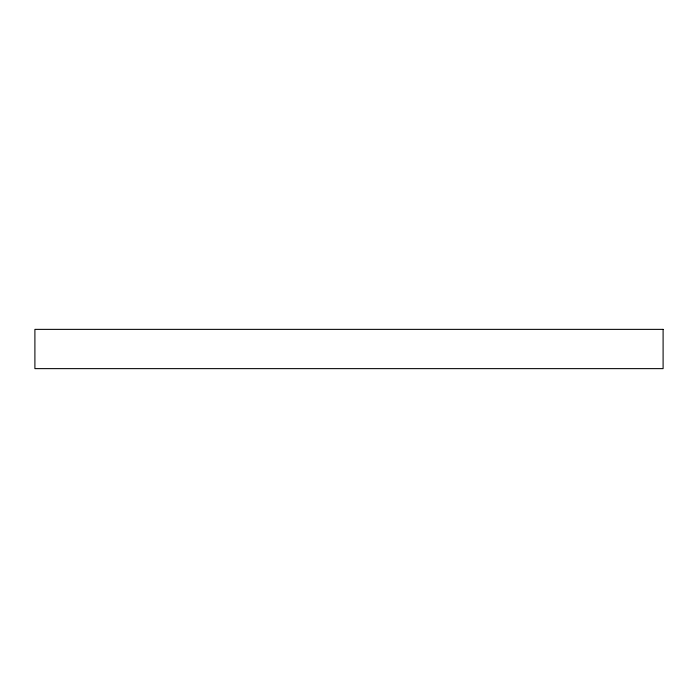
<?xml version="1.0" encoding="UTF-8"?>
<svg xmlns="http://www.w3.org/2000/svg" width="698" height="698" viewBox="0 0 698 698"><rect width="100%" height="100%" fill="white"/><g stroke="black" fill="none" stroke-linecap="round" stroke-linejoin="round"><path stroke-width="1.05" d="M663.1 329.369L34.9 329.369L34.9 368.631L663.1 368.631L663.1 329.369"/></g></svg>
